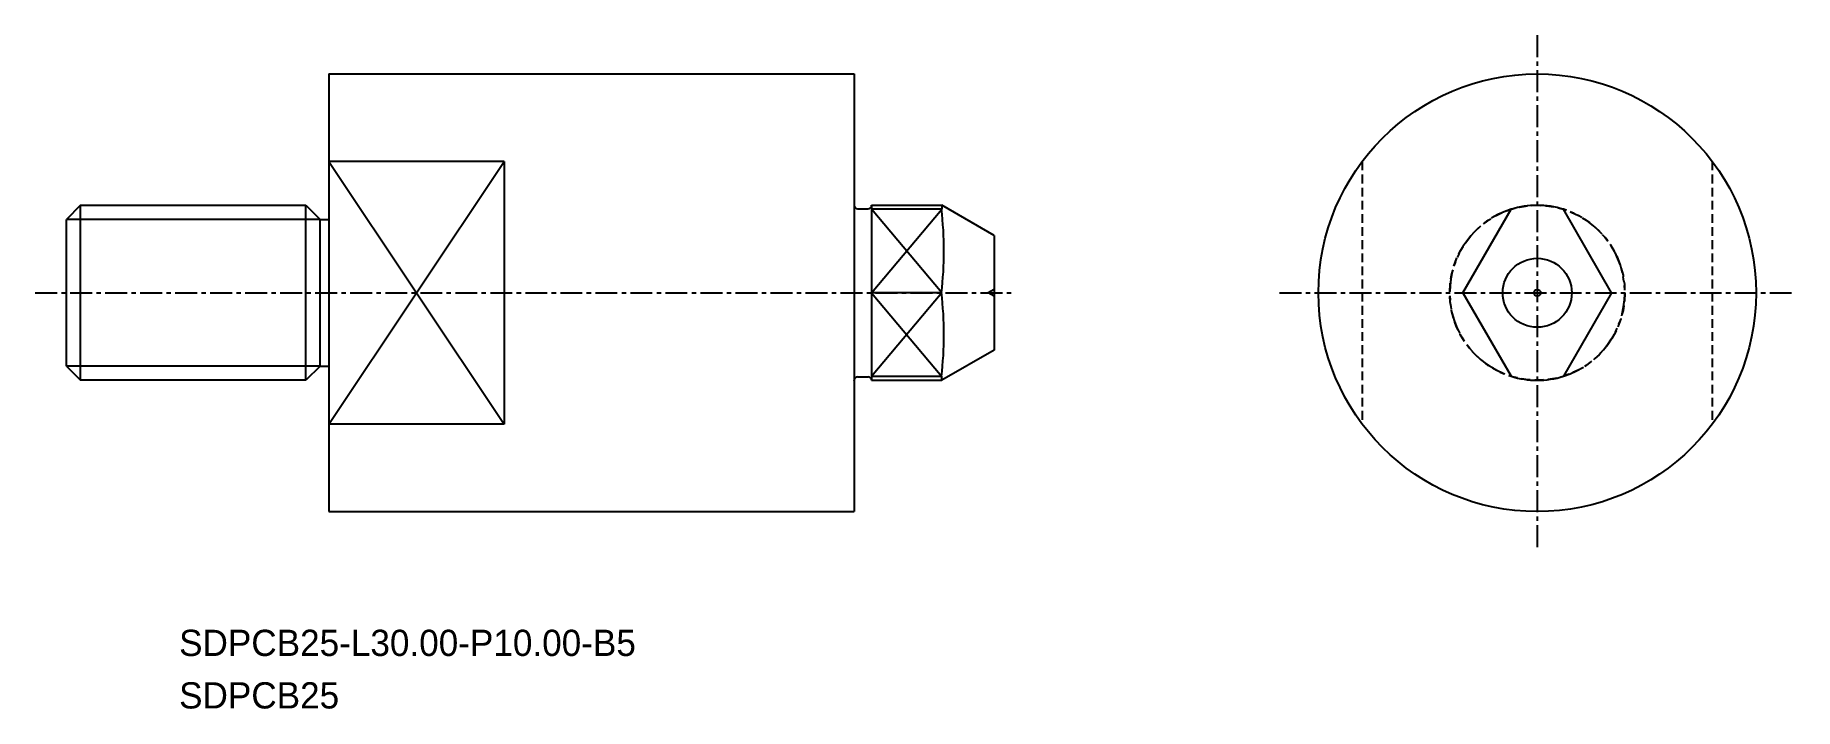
# Model space of a CAD drawing. Extents: x -1337 to -1236, y -667 to -629.
import ezdxf

# ---------------------------------------------------------------- set-up
doc = ezdxf.new("R2010")
doc.units = 0
for name, pattern in [('CENTER', [2, 1.25, -0.25, 0.25, -0.25]), ('DASHED', [0.75, 0.5, -0.25]), ('PHANTOM', [2.5, 1.25, -0.25, 0.25, -0.25, 0.25, -0.25])]:
    doc.linetypes.add(name, pattern=pattern)
doc.layers.get('0').update_dxf_attribs({"linetype": 'CONTINUOUS'})
doc.layers.add('CENTER', color=1, linetype='CENTER')

msp = doc.modelspace()

# ---------------------------------------------------------------- linework, layer by layer
for p, q in [((-1319.9, -631.2), (-1319.9, -656.2)), ((-1289.9, -631.2), (-1289.9, -656.2)), ((-1309.9, -636.2), (-1319.9, -636.2)), ((-1309.9, -636.2), (-1309.9, -651.2)), ((-1288.9, -638.7), (-1288.9, -648.7)), ((-1284.9, -638.92), (-1288.9, -638.92)), ((-1281.9, -640.43), (-1284.9, -638.7)), ((-1320.4, -639.51), (-1319.9, -639.51)), ((-1284.9, -643.7), (-1288.9, -643.7)), ((-1281.9, -646.97), (-1284.9, -648.7)), ((-1320.4, -647.89), (-1319.9, -647.89)), ((-1284.9, -648.48), (-1288.9, -648.48)), ((-1309.9, -651.2), (-1319.9, -651.2))]:
    msp.add_line(p, q)
at = {"color": 7, "linetype": 'CONTINUOUS'}
for p, q in [((-1319.9, -631.2), (-1289.9, -631.2)), ((-1334.09, -638.7), (-1334.9, -639.51)), ((-1334.09, -638.7), (-1321.22, -638.7)), ((-1334.09, -648.7), (-1334.09, -638.7)), ((-1321.22, -638.7), (-1320.4, -639.51)), ((-1321.22, -648.7), (-1321.22, -638.7)), ((-1289.9, -638.69), (-1289.9, -638.7)), ((-1289.7, -638.9), (-1289.1, -638.9)), ((-1288.9, -638.7), (-1288.9, -638.7)), ((-1288.9, -638.7), (-1284.9, -638.7)), ((-1255.14, -643.7), (-1252.38, -638.93)), ((-1246.63, -643.7), (-1249.38, -638.93)), ((-1334.9, -647.89), (-1334.9, -639.51)), ((-1320.4, -647.89), (-1320.4, -639.51)), ((-1255.14, -643.7), (-1252.38, -648.47)), ((-1246.63, -643.7), (-1249.38, -648.47)), ((-1334.9, -647.89), (-1334.09, -648.7)), ((-1320.4, -647.89), (-1321.22, -648.7)), ((-1321.22, -648.7), (-1334.09, -648.7)), ((-1289.9, -648.71), (-1289.9, -648.7)), ((-1289.7, -648.5), (-1289.1, -648.5)), ((-1288.9, -648.7), (-1284.9, -648.7)), ((-1288.9, -648.7), (-1288.9, -648.7)), ((-1319.9, -656.2), (-1289.9, -656.2))]:
    msp.add_line(p, q, dxfattribs=at)
at = {"color": 3}
for p, q in [((-1319.9, -636.2), (-1309.9, -651.2)), ((-1319.9, -651.2), (-1309.9, -636.2)), ((-1284.9, -643.7), (-1288.9, -638.92)), ((-1288.9, -643.7), (-1284.9, -638.92)), ((-1288.9, -643.7), (-1284.9, -648.48)), ((-1284.9, -643.7), (-1288.9, -648.48)), ((-1281.9, -643.51), (-1282.24, -643.7)), ((-1281.9, -643.89), (-1282.24, -643.7))]:
    msp.add_line(p, q, dxfattribs=at)
at = {"color": 3, "linetype": 'DASHED'}
for p, q in [((-1260.88, -636.2), (-1260.88, -651.2)), ((-1240.88, -636.2), (-1240.88, -651.2))]:
    msp.add_line(p, q, dxfattribs=at)
at = {"linetype": 'CONTINUOUS'}
for p, q in [((-1284.9, -638.7), (-1284.9, -638.92)), ((-1281.9, -640.43), (-1281.9, -646.97)), ((-1284.9, -648.7), (-1284.9, -648.48))]:
    msp.add_line(p, q, dxfattribs=at)
at = {"color": 3, "linetype": 'CONTINUOUS'}
for p, q in [((-1320.4, -639.51), (-1334.9, -639.51)), ((-1320.4, -647.89), (-1334.9, -647.89))]:
    msp.add_line(p, q, dxfattribs=at)
at = {"linetype": 'CONTINUOUS'}
msp.add_circle((-1250.88, -643.7), 12.5, dxfattribs=at)
at = {"color": 3, "linetype": 'DASHED'}
msp.add_circle((-1250.88, -643.7), 5, dxfattribs=at)
for radius in [1.97, 0.192]:
    msp.add_circle((-1250.88, -643.7), radius)
at = {"color": 7, "linetype": 'CONTINUOUS'}
for centre, start, end in [((-1289.7, -638.7), 180, 270), ((-1289.1, -638.7), 270, 0), ((-1289.7, -648.7), 90, 180), ((-1289.1, -648.7), 0, 90)]:
    msp.add_arc(centre, 0.2, start, end, dxfattribs=at)
for centre in [(-1304.92, -641.31), (-1304.92, -646.09)]:
    msp.add_arc(centre, 20.15, 353.1862, 6.8138)
at = {"color": 3, "linetype": 'PHANTOM'}
for start, end in [(107.4576, 252.5424), (287.4576, 72.5424)]:
    msp.add_arc((-1250.88, -643.7), 5, start, end, dxfattribs=at)
at = {"linetype": 'CONTINUOUS'}
for start, end in [(72.5424, 107.4576), (252.5424, 287.4576)]:
    msp.add_arc((-1250.88, -643.7), 5, start, end, dxfattribs=at)
at = {"layer": 'CENTER', "color": 1, "linetype": 'CENTER'}
for p, q in [((-1250.88, -628.98), (-1250.88, -658.41)), ((-1336.68, -643.7), (-1280.9, -643.7)), ((-1265.6, -643.7), (-1236.17, -643.7))]:
    msp.add_line(p, q, dxfattribs=at)

# ---------------------------------------------------------------- texts
for s, p in [('SDPCB25-L30.00-P10.00-B5', (-1328.46, -664.45)), ('SDPCB25', (-1328.46, -667.45))]:
    msp.add_text(s, height=1.5).set_placement(p)

doc.saveas('drawing.dxf')
